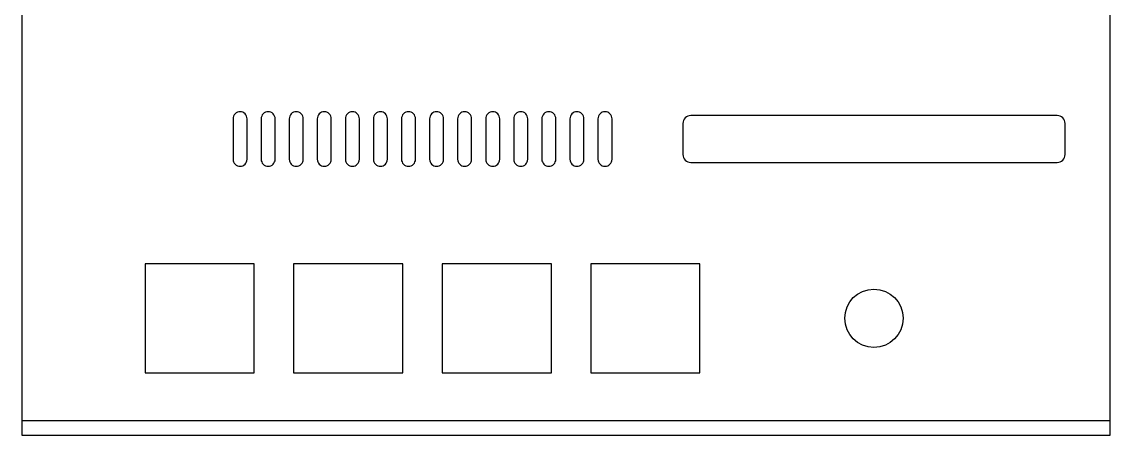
# Model space of a CAD drawing. Header units: millimetres. Extents: x 0 to 140, y 0 to 140.
# Drawn here: x 0 to 139.6, y 0 to 53 of the extents above; entities that cross this region are included whole.
import ezdxf

# ---------------------------------------------------------------- set-up
doc = ezdxf.new("R2010")
doc.units = ezdxf.units.MM
doc.layers.add('CUTS', color=5, linetype='Continuous')
doc.layers.add('FACE', color=8, linetype='Continuous')

msp = doc.modelspace()

# ---------------------------------------------------------------- linework, layer by layer
at = {"layer": 'CUTS'}
for points in [[(28, 34.5), (28, 34.5, 0.414214), (28.9, 35.4), (28.9, 40.6, 0.414214), (28, 41.5), (28, 41.5, 0.414214), (27.1, 40.6), (27.1, 35.4, 0.414214)], [(31.6, 34.5), (31.6, 34.5, 0.414214), (32.5, 35.4), (32.5, 40.6, 0.414214), (31.6, 41.5), (31.6, 41.5, 0.414214), (30.7, 40.6), (30.7, 35.4, 0.414214)], [(35.2, 34.5), (35.2, 34.5, 0.414214), (36.1, 35.4), (36.1, 40.6, 0.414214), (35.2, 41.5), (35.2, 41.5, 0.414214), (34.3, 40.6), (34.3, 35.4, 0.414214)], [(38.8, 34.5), (38.8, 34.5, 0.414214), (39.7, 35.4), (39.7, 40.6, 0.414214), (38.8, 41.5), (38.8, 41.5, 0.414214), (37.9, 40.6), (37.9, 35.4, 0.414214)], [(42.4, 34.5), (42.4, 34.5, 0.414214), (43.3, 35.4), (43.3, 40.6, 0.414214), (42.4, 41.5), (42.4, 41.5, 0.414214), (41.5, 40.6), (41.5, 35.4, 0.414214)], [(46, 34.5), (46, 34.5, 0.414214), (46.9, 35.4), (46.9, 40.6, 0.414214), (46, 41.5), (46, 41.5, 0.414214), (45.1, 40.6), (45.1, 35.4, 0.414214)], [(49.6, 34.5), (49.6, 34.5, 0.414214), (50.5, 35.4), (50.5, 40.6, 0.414214), (49.6, 41.5), (49.6, 41.5, 0.414214), (48.7, 40.6), (48.7, 35.4, 0.414214)], [(53.2, 34.5), (53.2, 34.5, 0.414214), (54.1, 35.4), (54.1, 40.6, 0.414214), (53.2, 41.5), (53.2, 41.5, 0.414214), (52.3, 40.6), (52.3, 35.4, 0.414214)], [(56.8, 34.5), (56.8, 34.5, 0.414214), (57.7, 35.4), (57.7, 40.6, 0.414214), (56.8, 41.5), (56.8, 41.5, 0.414214), (55.9, 40.6), (55.9, 35.4, 0.414214)], [(60.4, 34.5), (60.4, 34.5, 0.414214), (61.3, 35.4), (61.3, 40.6, 0.414214), (60.4, 41.5), (60.4, 41.5, 0.414214), (59.5, 40.6), (59.5, 35.4, 0.414214)], [(64, 34.5), (64, 34.5, 0.414214), (64.9, 35.4), (64.9, 40.6, 0.414214), (64, 41.5), (64, 41.5, 0.414214), (63.1, 40.6), (63.1, 35.4, 0.414214)], [(67.6, 34.5), (67.6, 34.5, 0.414214), (68.5, 35.4), (68.5, 40.6, 0.414214), (67.6, 41.5), (67.6, 41.5, 0.414214), (66.7, 40.6), (66.7, 35.4, 0.414214)], [(71.2, 34.5), (71.2, 34.5, 0.414214), (72.1, 35.4), (72.1, 40.6, 0.414214), (71.2, 41.5), (71.2, 41.5, 0.414214), (70.3, 40.6), (70.3, 35.4, 0.414214)], [(74.8, 34.5), (74.8, 34.5, 0.414214), (75.7, 35.4), (75.7, 40.6, 0.414214), (74.8, 41.5), (74.8, 41.5, 0.414214), (73.9, 40.6), (73.9, 35.4, 0.414214)], [(85.8, 35), (132.8, 35, 0.414214), (133.8, 36), (133.8, 40, 0.414214), (132.8, 41), (85.8, 41, 0.414214), (84.8, 40), (84.8, 36, 0.414214)]]:
    msp.add_lwpolyline(points, format="xyb", close=True, dxfattribs=at)
for points in [[(15.82, 8), (29.82, 8), (29.82, 22), (15.82, 22)], [(34.87, 8), (48.87, 8), (48.87, 22), (34.87, 22)], [(53.92, 8), (67.92, 8), (67.92, 22), (53.92, 22)], [(72.97, 8), (86.97, 8), (86.97, 22), (72.97, 22)]]:
    msp.add_lwpolyline(points, close=True, dxfattribs=at)
msp.add_circle((109.3, 15), 3.75, dxfattribs=at)
at = {"layer": 'FACE'}
msp.add_line((0, 1.91), (139.6, 1.91), dxfattribs=at)
msp.add_lwpolyline([(0, 0), (139.6, 0), (139.6, 140.5), (0, 140.5)], close=True, dxfattribs=at)

doc.saveas('drawing.dxf')
